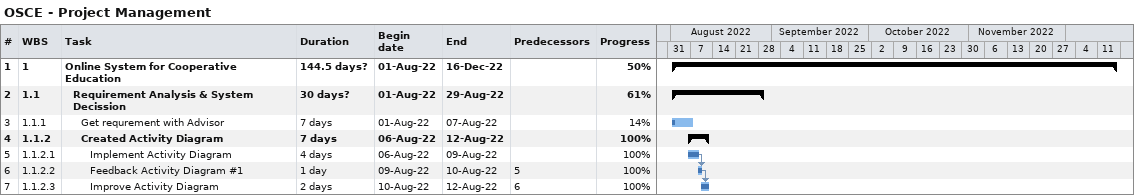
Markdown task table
OSCE - Project Management

| ID | WBS | Task | Duration | Start | Finish | Predecessors | % complete |
|---|---|---|---|---|---|---|---|
| 1 | 1 | **Online System for Cooperative Education** | 144.5d? | 2022-08-01 | 2022-12-16 |  | 50 |
| 2 | 1.1 | **Requirement Analysis & System Decission** | 30d? | 2022-08-01 | 2022-08-29 |  | 61 |
| 3 | 1.1.1 | Get requrement with Advisor | 7d | 2022-08-01 | 2022-08-07 |  | 14 |
| 4 | 1.1.2 | **Created Activity Diagram** | 7d | 2022-08-06 | 2022-08-12 |  | 100 |
| 5 | 1.1.2.1 | Implement Activity Diagram | 4d | 2022-08-06 | 2022-08-09 |  | 100 |
| 6 | 1.1.2.2 | Feedback Activity Diagram #1 | 1d | 2022-08-09 | 2022-08-10 | 5 | 100 |
| 7 | 1.1.2.3 | Improve Activity Diagram | 2d | 2022-08-10 | 2022-08-12 | 6 | 100 |
